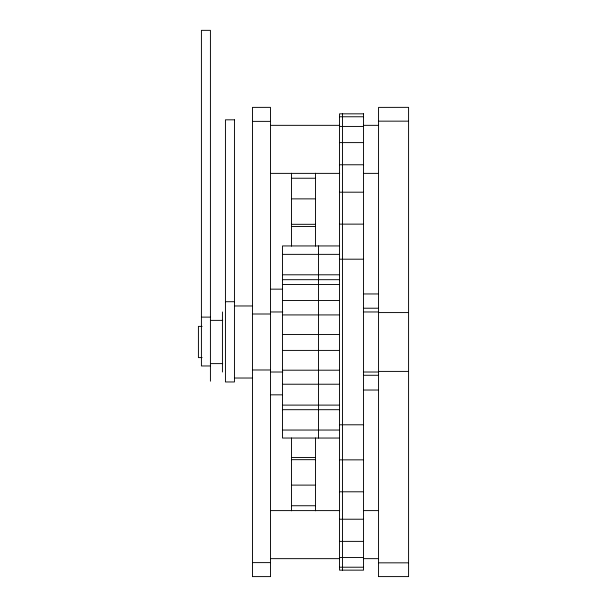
<?xml version="1.0" encoding="UTF-8"?>
<svg xmlns="http://www.w3.org/2000/svg" width="607" height="607" viewBox="0 0 607 607"><rect width="100%" height="100%" fill="white"/><g stroke="black" fill="none" stroke-linecap="round" stroke-linejoin="round"><path stroke-width="0.91" d="M339.525 116.764L363.547 116.764M378.556 121.157L408.579 121.157M252.459 121.377L270.472 121.377M270.472 125.346L339.685 125.346M363.388 125.346L378.556 125.346M339.525 126.438L363.547 126.438M339.525 142.599L363.547 142.599M339.525 164.763L363.547 164.763M270.472 173.382L339.685 173.382M363.388 173.382L378.556 173.382M291.489 178.246L315.511 178.246M339.525 192.199L363.547 192.199M291.489 198.868L315.511 198.868M339.525 224.135L363.547 224.135M291.489 224.317L315.511 224.317M291.489 226.54L315.511 226.54M339.525 245.941L282.483 245.941L282.483 438.042L339.525 438.049M282.483 254.371L339.525 254.371M339.525 259.197L363.547 259.197M282.483 274.789L339.525 274.789M282.483 279.683L339.525 279.683M282.483 284.531L339.525 284.531M270.472 289.16L282.354 289.16M363.593 293.955L378.556 293.955M282.483 300.533L339.525 300.533M225.44 301.709L234.446 301.709M234.446 305.966L252.353 305.966M363.593 308.219L378.556 308.219M270.472 311.968L282.801 311.968M363.388 311.968L378.556 311.968M378.556 312.575L408.579 312.575M252.459 314.001L270.472 314.001M282.483 314.919L339.525 314.919M201.418 317.12L210.424 317.12M210.424 320.375L222.731 320.375M202.116 326.384L198.421 326.384L198.421 357.606L202.116 357.591M282.483 334.487L339.525 334.487M282.483 350.414L339.525 350.414M210.424 363.608L222.731 363.608M210.424 365.968L201.418 365.968L201.418 30.35L210.424 30.35L210.424 381.196M252.459 369.982L270.472 369.982M282.483 370.202L339.525 370.202M378.556 371.408L408.579 371.408M270.472 372.015L282.801 372.015M363.388 372.015L378.556 372.015M363.593 375.278L378.556 375.278M234.446 378.024L252.353 378.024M282.483 384.231L339.525 384.231M363.593 390.028L378.556 390.028M270.472 394.831L282.354 394.831M282.483 405.112L339.525 405.112M282.483 409.687L339.525 409.687M339.525 424.786L363.547 424.786M282.483 430.044L339.525 430.044M291.489 457.45L315.511 457.45M291.489 459.666L315.511 459.666M339.525 459.848L363.547 459.848M291.489 485.114L315.511 485.114M339.525 491.791L363.547 491.791M291.489 505.737L315.511 505.737M270.472 510.601L339.685 510.601M363.388 510.601L378.556 510.601M339.525 519.228L363.547 519.228M339.525 541.383L363.547 541.383M339.525 557.545L363.547 557.545M270.472 558.645L339.685 558.645M363.388 558.645L378.556 558.645M252.459 562.613L270.472 562.613M378.556 562.833L408.579 562.833M339.525 567.219L363.547 567.219M252.459 576.597L270.472 576.597M378.556 576.589L408.579 576.589M408.579 576.627L408.579 107.356L378.556 107.401L378.556 576.65M342.53 113.843L342.53 570.148M318.508 245.949L318.508 438.042M315.511 173.245L315.511 246.123M315.511 438.011L315.511 510.828M291.489 173.245L291.489 246.123M291.489 438.011L291.489 510.828M270.472 576.627L270.472 107.363L252.459 107.393L252.459 576.65M222.435 311.968L222.435 372.015M363.547 113.835L339.525 113.835L339.525 570.148L363.547 570.155L363.547 113.843M234.446 119.822L225.44 119.822L225.44 381.962L234.446 381.962L234.446 119.822"/></g></svg>
